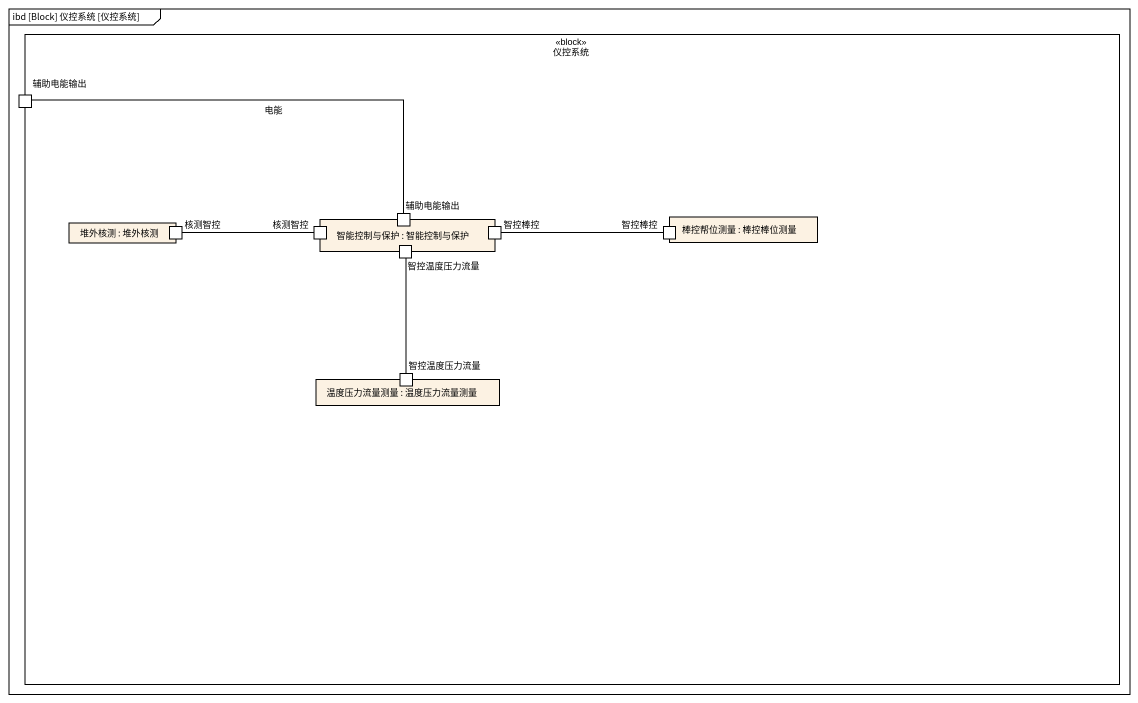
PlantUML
@startuml
mainframe ibd [Block] 仪控系统 [仪控系统]
rectangle 仪控系统 <<block>> {
  port 辅助电能输出
  rectangle "堆外核测 : 堆外核测" as 堆外核测 {
    port 核测智控
  }
  rectangle "智能控制与保护 : 智能控制与保护" as 智能控制与保护 {
    port "核测智控" as 核测智控_2
    port "辅助电能输出" as 辅助电能输出_2
    port 智控棒控
    port 智控温度压力流量
  }
  rectangle "棒控帮位测量 : 棒控棒位测量" as 棒控帮位测量 {
    port "智控棒控" as 智控棒控_2
  }
  rectangle "温度压力流量测量 : 温度压力流量测量" as 温度压力流量测量 {
    port "智控温度压力流量" as 智控温度压力流量_2
  }
}
辅助电能输出 -right- 辅助电能输出_2 : 电能
核测智控 -right- 核测智控_2
智控棒控 -right- 智控棒控_2
智控温度压力流量 -- 智控温度压力流量_2
@enduml
